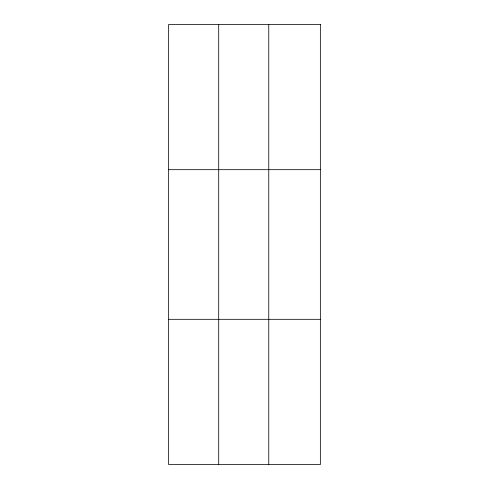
<?xml version="1.0" encoding="UTF-8"?>
<svg xmlns="http://www.w3.org/2000/svg" width="489" height="489" viewBox="0 0 489 489"><rect width="100%" height="100%" fill="white"/><g stroke="black" fill="none" stroke-linecap="round" stroke-linejoin="round"><path stroke-width="0.73" d="M218.711 24.45L218.711 464.55M268.773 24.45L268.773 464.55M168.644 169.683L320.356 169.683M168.644 319.317L320.356 319.317M320.356 24.45L320.356 464.55L168.644 464.55L168.644 24.45L320.356 24.45"/></g></svg>
